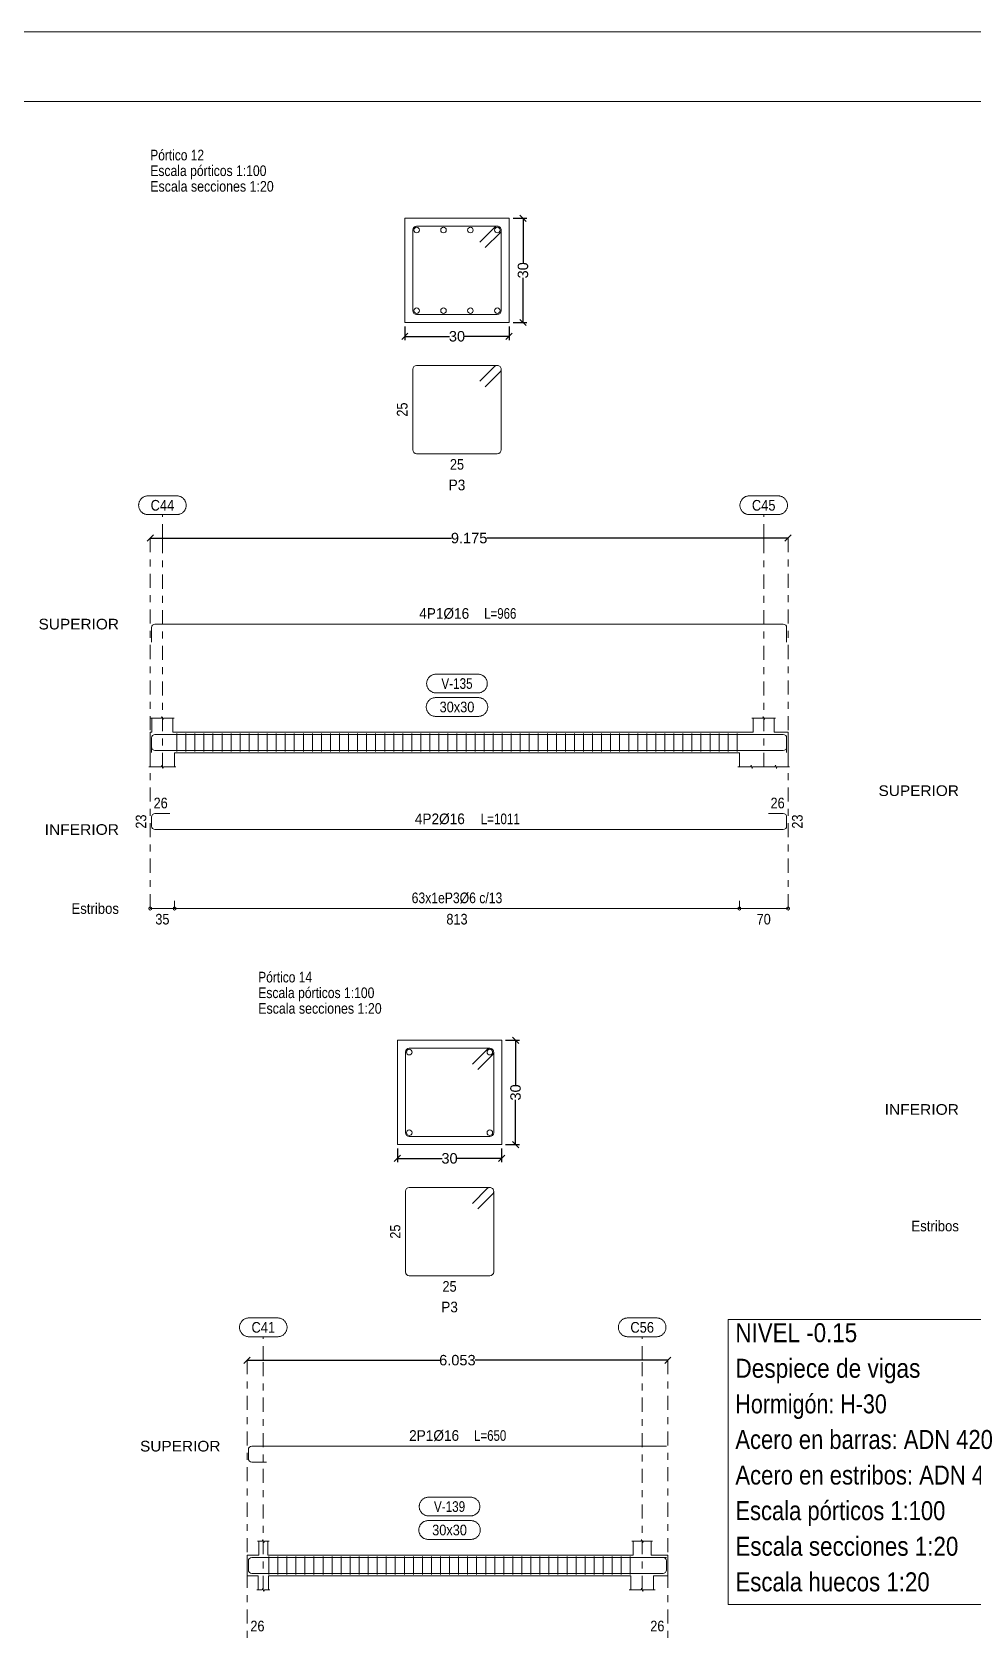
# Model space of a CAD drawing. Header units: millimetres. Extents: x 2 to 158, y -69 to 77.
# Drawn here: x 18.09 to 31.62, y -0.62 to 22.39 of the extents above; entities that cross this region are included whole.
import ezdxf
from ezdxf.enums import TextEntityAlignment as Align

# ---------------------------------------------------------------- set-up
doc = ezdxf.new("R2010")
doc.units = ezdxf.units.MM
doc.linetypes.add('CYPE_RAYAPUNTO', pattern=[0.4125, 0.2025, -0.105, 0, -0.105])
for name, color, linetype, lineweight in [('ALZ_ARM_LONG_ARM_TEXTOS', 3, 'Continuous', 9), ('ALZ_ARM_LONG_TXT_LONG', 3, 'Continuous', 9), ('ALZ_ARM_TRANS_TXT_EST', 3, 'Continuous', 9), ('ALZ_CONT_NUDOS', 122, 'Continuous', 9), ('ALZ_CONT_VIG_HORMIGON', 2, 'Continuous', 9), ('ALZ_COT_COT_ANCLAJES', 3, 'Continuous', 0), ('ALZ_COT_COT_EST', 3, 'Continuous', 0), ('ALZ_COT_COT_LIN_APOYOS', 2, 'CYPE_RAYAPUNTO', 0), ('ALZ_COT_LONGITUD_PROYECTADA', 122, 'Continuous', 0), ('ALZ_COT_TEXTOS_ESTRIBOS', 122, 'Continuous', 0), ('ALZ_REF_COT_LIN_AUX_COTA', 2, 'CYPE_RAYAPUNTO', 9), ('ALZ_REF_POSICIONES_ARMADURAS', 3, 'Continuous', 9), ('ALZ_REF_REF_ESCALA', 3, 'Continuous', 9), ('ALZ_REF_REF_NOMBRE', 3, 'Continuous', 9), ('ALZ_REF_REF_REFERENCIA', 3, 'Continuous', 9), ('ALZ_REF_REFERENCIA_PORTICO', 3, 'Continuous', 9), ('ALZ_REF_TEXTO_REF_NOMBRE', 3, 'Continuous', 9), ('ALZ_REF_TEXTO_REF_REFERENCIA', 3, 'Continuous', 9), ('ARM_LONGITUDINAL_Ø16', 212, 'Continuous', 9), ('ARM_TRANSVERSAL_Ø6', 151, 'Continuous', 9), ('RECUAD_LIMITES', 2, 'Continuous', 0), ('RECUAD_MARCO', 1, 'Continuous', 20), ('SEC_CONT_VIG_HORMIGON_SECCION', 2, 'Continuous', 9), ('SEC_COTAS_SEC_DIM_VIGA', 122, 'Continuous', 0), ('SEC_COTAS_TEXTOS_DESPIECE_ESTRIBADO', 122, 'Continuous', 0), ('SEC_REF_TXT_POSICIONES_ARM_ESTRIBOS', 1, 'Continuous', 9), ('TAB_COM_LINEAS', 1, 'Continuous', 9), ('TAB_COM_TEXTOS', 1, 'Continuous', 9)]:
    doc.layers.add(name, color=color, linetype=linetype, lineweight=lineweight)
doc.styles.add('CYPETXT_0.225_romans', font='arial.ttf', dxfattribs={"height": 0.15})
doc.styles.add('CYPETXT_romans', font='arial.ttf', dxfattribs={"height": 0.2})
doc.dimstyles.new('cype_oblique', dxfattribs={"dimtxt": 0.18, "dimasz": 0.18, "dimexe": 0.05625, "dimexo": 0.05625, "dimgap": 0, "dimtad": 0, "dimdec": 4, "dimzin": 0, "dimdsep": 46, "dimtxsty": 'CYPETXT_0.225_romans', "dimblk": 'OBLIQUE', "dimtsz": 0.045, "dimcen": 0.09, "dimadec": 0, "dimazin": 0, "dimtfac": 1, "dimtdec": 4, "dimtofl": 0, "dimtmove": 2, "dimatfit": 3, "dimfxl": 1, "dimtolj": 1, "dimtzin": 0, "dimarcsym": 0})

# ---------------------------------------------------------------- blocks, each defined once
blk = doc.blocks.new('*D370')
at = {"layer": 'Defpoints', "color": 0, "transparency": 16777216}
for p in [(23.451, 18.205), (24.951, 18.205), (24.951, 18.005)]:
    blk.add_point(p, dxfattribs=at)
at = {"layer": 'SEC_COTAS_SEC_DIM_VIGA', "color": 0, "lineweight": -2, "transparency": 16777216}
for p, q in [((23.406, 17.96), (23.496, 18.05)), ((23.451, 18.148), (23.451, 17.949)), ((23.451, 18.005), (24.094, 18.005)), ((24.951, 18.005), (24.308, 18.005)), ((24.906, 17.96), (24.996, 18.05)), ((24.951, 18.148), (24.951, 17.949))]:
    blk.add_line(p, q, dxfattribs=at)
at = {"layer": 'SEC_COTAS_SEC_DIM_VIGA', "color": 0, "transparency": 16777216, "insert": (24.201, 18.005), "char_height": 0.15, "attachment_point": 5, "style": 'CYPETXT_0.225_romans'}
blk.add_mtext('\\A1;30', dxfattribs=at)
blk = doc.blocks.new('_OBLIQUE')
at = {"color": 0, "linetype": 'ByBlock', "lineweight": -2}
blk.add_line((-0.5, -0.5), (0.5, 0.5), dxfattribs=at)
blk = doc.blocks.new('*D371')
at = {"layer": 'Defpoints', "color": 0, "transparency": 16777216}
for p in [(24.951, 19.705), (25.151, 19.705), (24.951, 18.205)]:
    blk.add_point(p, dxfattribs=at)
at = {"layer": 'SEC_COTAS_SEC_DIM_VIGA', "color": 0, "lineweight": -2, "transparency": 16777216}
for p, q in [((25.008, 19.705), (25.207, 19.705)), ((25.196, 19.66), (25.106, 19.75)), ((25.151, 19.705), (25.151, 19.062)), ((25.151, 18.205), (25.151, 18.848)), ((25.008, 18.205), (25.207, 18.205)), ((25.196, 18.16), (25.106, 18.25))]:
    blk.add_line(p, q, dxfattribs=at)
at = {"layer": 'SEC_COTAS_SEC_DIM_VIGA', "color": 0, "transparency": 16777216, "insert": (25.151, 18.955), "char_height": 0.15, "attachment_point": 5, "rotation": 90, "style": 'CYPETXT_0.225_romans'}
blk.add_mtext('\\A1;30', dxfattribs=at)
blk = doc.blocks.new('*D372')
at = {"layer": 'ALZ_COT_LONGITUD_PROYECTADA', "color": 0, "lineweight": -2, "transparency": 16777216}
for p, q in [((19.744, 15.057), (19.834, 15.147)), ((19.789, 15.102), (24.123, 15.102)), ((28.964, 15.102), (24.63, 15.102)), ((28.919, 15.057), (29.009, 15.147))]:
    blk.add_line(p, q, dxfattribs=at)
at = {"layer": 'Defpoints', "color": 0, "transparency": 16777216}
for p in [(19.789, 15.102), (19.789, 15.102), (28.964, 15.102)]:
    blk.add_point(p, dxfattribs=at)
at = {"layer": 'ALZ_COT_LONGITUD_PROYECTADA', "color": 0, "transparency": 16777216, "insert": (24.376, 15.102), "char_height": 0.15, "attachment_point": 5, "style": 'CYPETXT_0.225_romans'}
blk.add_mtext('\\A1;9.175', dxfattribs=at)
blk = doc.blocks.new('*D161')
at = {"layer": 'Defpoints', "color": 0, "transparency": 16777216}
for p in [(23.344, 6.375), (24.844, 6.375), (24.844, 6.176)]:
    blk.add_point(p, dxfattribs=at)
at = {"layer": 'SEC_COTAS_SEC_DIM_VIGA', "color": 0, "lineweight": -2, "transparency": 16777216}
for p, q in [((23.299, 6.131), (23.389, 6.221)), ((23.344, 6.319), (23.344, 6.12)), ((24.799, 6.131), (24.889, 6.221)), ((24.844, 6.319), (24.844, 6.12)), ((23.344, 6.176), (23.987, 6.176)), ((24.844, 6.176), (24.201, 6.176))]:
    blk.add_line(p, q, dxfattribs=at)
at = {"layer": 'SEC_COTAS_SEC_DIM_VIGA', "color": 0, "transparency": 16777216, "insert": (24.094, 6.176), "char_height": 0.15, "attachment_point": 5, "style": 'CYPETXT_0.225_romans'}
blk.add_mtext('\\A1;30', dxfattribs=at)
blk = doc.blocks.new('*D162')
at = {"layer": 'Defpoints', "color": 0, "transparency": 16777216}
for p in [(24.844, 7.875), (25.044, 7.875), (24.844, 6.375)]:
    blk.add_point(p, dxfattribs=at)
at = {"layer": 'SEC_COTAS_SEC_DIM_VIGA', "color": 0, "lineweight": -2, "transparency": 16777216}
for p, q in [((24.901, 7.875), (25.1, 7.875)), ((25.089, 7.83), (24.999, 7.92)), ((25.044, 7.875), (25.044, 7.233)), ((25.044, 6.375), (25.044, 7.018)), ((24.901, 6.375), (25.1, 6.375)), ((25.089, 6.33), (24.999, 6.42))]:
    blk.add_line(p, q, dxfattribs=at)
at = {"layer": 'SEC_COTAS_SEC_DIM_VIGA', "color": 0, "transparency": 16777216, "insert": (25.044, 7.125), "char_height": 0.15, "attachment_point": 5, "rotation": 90, "style": 'CYPETXT_0.225_romans'}
blk.add_mtext('\\A1;30', dxfattribs=at)
blk = doc.blocks.new('*D163')
at = {"layer": 'ALZ_COT_LONGITUD_PROYECTADA', "color": 0, "lineweight": -2, "transparency": 16777216}
for p, q in [((21.136, 3.227), (21.226, 3.317)), ((21.181, 3.272), (23.954, 3.272)), ((27.234, 3.272), (24.461, 3.272)), ((27.189, 3.227), (27.279, 3.317))]:
    blk.add_line(p, q, dxfattribs=at)
at = {"layer": 'Defpoints', "color": 0, "transparency": 16777216}
for p in [(21.181, 3.272), (21.181, 3.272), (27.234, 3.272)]:
    blk.add_point(p, dxfattribs=at)
at = {"layer": 'ALZ_COT_LONGITUD_PROYECTADA', "color": 0, "transparency": 16777216, "insert": (24.207, 3.272), "char_height": 0.15, "attachment_point": 5, "style": 'CYPETXT_0.225_romans'}
blk.add_mtext('\\A1;6.053', dxfattribs=at)

msp = doc.modelspace()

# ---------------------------------------------------------------- linework, layer by layer
at = {"layer": 'ALZ_CONT_NUDOS'}
for p, q in [((19.81377, 12.31174), (19.81377, 12.51174)), ((20.11377, 12.31174), (20.11377, 12.51174)), ((28.46377, 12.31174), (28.46377, 12.51174)), ((28.76377, 12.31174), (28.76377, 12.51174)), ((19.78877, 12.31174), (19.81377, 12.31174)), ((20.13877, 12.31174), (20.11377, 12.31174)), ((28.26377, 12.31174), (28.46377, 12.31174)), ((28.96377, 12.31174), (28.76377, 12.31174)), ((19.78877, 12.01174), (19.78877, 11.81174)), ((20.13877, 12.01174), (20.13877, 11.81174)), ((28.26377, 12.01174), (28.26377, 11.81174)), ((28.96377, 12.01174), (28.96377, 11.81174)), ((21.34183, 0.46844), (21.35229, 0.46844)), ((21.35229, 0.46844), (21.35229, 0.66844)), ((21.47785, 0.46844), (21.47785, 0.66844)), ((21.48831, 0.46844), (21.47785, 0.46844)), ((26.70037, 0.46844), (26.7361, 0.46844)), ((26.7361, 0.46844), (26.7361, 0.66844)), ((26.9946, 0.46844), (26.9946, 0.66844)), ((27.03032, 0.46844), (26.9946, 0.46844)), ((21.34183, 0.16844), (21.34183, -0.03156)), ((21.48831, 0.16844), (21.48831, -0.03156)), ((26.70037, 0.16844), (26.70037, -0.03156)), ((27.03032, 0.16844), (27.03032, -0.03156))]:
    msp.add_line(p, q, dxfattribs=at)
for points in [[(19.79377, 12.51174), (19.94877, 12.51174), (19.95627, 12.53674), (19.97127, 12.48674), (19.97877, 12.51174), (20.13377, 12.51174)], [(28.44377, 12.51174), (28.59877, 12.51174), (28.60627, 12.53674), (28.62127, 12.48674), (28.62877, 12.51174), (28.78377, 12.51174)], [(19.78877, 12.31174), (19.78877, 12.01174)], [(28.96377, 12.31174), (28.96377, 12.01174)], [(19.76877, 11.81174), (19.94877, 11.81174), (19.95627, 11.83674), (19.97127, 11.78674), (19.97877, 11.81174), (20.15877, 11.81174)], [(28.24377, 11.81174), (28.42377, 11.81174), (28.43127, 11.83674), (28.44627, 11.78674), (28.45377, 11.81174), (28.63377, 11.81174)], [(28.59377, 11.81174), (28.77377, 11.81174), (28.78127, 11.83674), (28.79627, 11.78674), (28.80377, 11.81174), (28.98377, 11.81174)], [(21.33229, 0.66844), (21.40007, 0.66844), (21.40757, 0.69344), (21.42257, 0.64344), (21.43007, 0.66844), (21.49785, 0.66844)], [(26.7161, 0.66844), (26.85035, 0.66844), (26.85785, 0.69344), (26.87285, 0.64344), (26.88035, 0.66844), (27.0146, 0.66844)], [(21.34183, 0.46844), (21.18072, 0.46844), (21.18072, 0.16844), (21.34183, 0.16844)], [(27.03032, 0.46844), (27.23361, 0.46844), (27.23361, 0.16844), (27.03032, 0.16844)], [(21.32183, -0.03156), (21.40007, -0.03156), (21.40757, -0.00656), (21.42257, -0.05656), (21.43007, -0.03156), (21.50831, -0.03156)], [(26.68037, -0.03156), (26.85035, -0.03156), (26.85785, -0.00656), (26.87285, -0.05656), (26.88035, -0.03156), (27.05032, -0.03156)]]:
    msp.add_lwpolyline(points, dxfattribs=at)
at = {"layer": 'ALZ_CONT_VIG_HORMIGON'}
for p, q in [((20.13877, 12.31174), (28.26377, 12.31174)), ((20.13877, 12.01174), (28.26377, 12.01174)), ((21.48831, 0.46844), (26.70037, 0.46844)), ((21.48831, 0.16844), (26.70037, 0.16844))]:
    msp.add_line(p, q, dxfattribs=at)
at = {"layer": 'ALZ_COT_COT_EST'}
for p, q in [((19.78877, 9.77174), (19.78877, 9.88424)), ((20.13877, 9.77174), (20.13877, 9.88424)), ((28.26377, 9.77174), (28.26377, 9.88424))]:
    msp.add_line(p, q, dxfattribs=at)
for points in [[(19.78877, 9.77174), (20.13877, 9.77174), (20.13877, 9.88424)], [(20.13877, 9.77174), (28.26377, 9.77174), (28.26377, 9.88424)], [(28.26377, 9.77174), (28.96377, 9.77174), (28.96377, 9.88424)]]:
    msp.add_lwpolyline(points, dxfattribs=at)
for centre in [(19.78877, 9.77174), (20.13877, 9.77174), (20.13877, 9.77174), (28.26377, 9.77174), (28.26377, 9.77174), (28.96377, 9.77174)]:
    msp.add_circle(centre, 0.0225, dxfattribs=at)
at = {"layer": 'ALZ_COT_COT_LIN_APOYOS'}
for p, q in [((19.78877, 15.10174), (19.78877, 9.77174)), ((28.96377, 15.10174), (28.96377, 9.77174)), ((21.18072, 3.27249), (21.18072, -2.07156)), ((27.23361, 3.27249), (27.23361, -2.07156))]:
    msp.add_line(p, q, dxfattribs=at)
at = {"layer": 'ALZ_REF_COT_LIN_AUX_COTA'}
for p, q in [((19.96377, 15.10174), (19.96377, 15.43924)), ((28.61377, 15.10174), (28.61377, 15.43924)), ((19.96377, 11.81174), (19.96377, 15.10174)), ((28.61377, 11.81174), (28.61377, 15.10174)), ((21.41507, 3.27249), (21.41507, 3.60999)), ((26.86535, 3.27249), (26.86535, 3.60999)), ((21.41507, -0.03156), (21.41507, 3.27249)), ((26.86535, -0.03156), (26.86535, 3.27249))]:
    msp.add_line(p, q, dxfattribs=at)
at = {"layer": 'ALZ_REF_REF_NOMBRE'}
for points in [[(24.50277, 13.14424), (24.51179, 13.14394), (24.52076, 13.14304), (24.52966, 13.14154), (24.53843, 13.13944), (24.54705, 13.13677), (24.55547, 13.13353), (24.56365, 13.12973), (24.57157, 13.12539), (24.57917, 13.12054), (24.58643, 13.11519), (24.59332, 13.10936), (24.59981, 13.10309), (24.60586, 13.0964), (24.61145, 13.08932), (24.61656, 13.08188), (24.62116, 13.07412), (24.62523, 13.06607), (24.62875, 13.05776), (24.63171, 13.04924), (24.63409, 13.04054), (24.63589, 13.03169), (24.63709, 13.02275), (24.63769, 13.01375), (24.63769, 13.00473), (24.63709, 12.99573), (24.63589, 12.98679), (24.63409, 12.97794), (24.63171, 12.96924), (24.62875, 12.96072), (24.62523, 12.95241), (24.62116, 12.94436), (24.61656, 12.9366), (24.61145, 12.92916), (24.60586, 12.92208), (24.59981, 12.91539), (24.59332, 12.90912), (24.58643, 12.90329), (24.57917, 12.89794), (24.57157, 12.89309), (24.56365, 12.88875), (24.55547, 12.88495), (24.54705, 12.88171), (24.53843, 12.87904), (24.52966, 12.87695), (24.52076, 12.87544), (24.51179, 12.87454), (24.50277, 12.87424), (23.89977, 12.87424), (23.89075, 12.87454), (23.88177, 12.87544), (23.87288, 12.87695), (23.8641, 12.87904), (23.85549, 12.88171), (23.84707, 12.88495), (23.83888, 12.88875), (23.83097, 12.89309), (23.82337, 12.89794), (23.8161, 12.90329), (23.80921, 12.90912), (23.80273, 12.91539), (23.79668, 12.92208), (23.79108, 12.92916), (23.78598, 12.9366), (23.78138, 12.94436), (23.77731, 12.95241), (23.77379, 12.96072), (23.77083, 12.96924), (23.76845, 12.97794), (23.76665, 12.98679), (23.76545, 12.99573), (23.76484, 13.00473), (23.76484, 13.01375), (23.76545, 13.02275), (23.76665, 13.03169), (23.76845, 13.04054), (23.77083, 13.04924), (23.77379, 13.05776), (23.77731, 13.06607), (23.78138, 13.07412), (23.78598, 13.08188), (23.79108, 13.08932), (23.79668, 13.0964), (23.80273, 13.10309), (23.80921, 13.10936), (23.8161, 13.11519), (23.82337, 13.12054), (23.83097, 13.12539), (23.83888, 13.12973), (23.84707, 13.13353), (23.85549, 13.13677), (23.8641, 13.13944), (23.87288, 13.14154), (23.88177, 13.14304), (23.89075, 13.14394), (23.89977, 13.14424), (24.50277, 13.14424)], [(24.50839, 12.80674), (24.51741, 12.80644), (24.52639, 12.80554), (24.53528, 12.80404), (24.54406, 12.80194), (24.55268, 12.79927), (24.5611, 12.79603), (24.56928, 12.79223), (24.57719, 12.78789), (24.5848, 12.78304), (24.59206, 12.77769), (24.59895, 12.77186), (24.60543, 12.76559), (24.61149, 12.7589), (24.61708, 12.75182), (24.62218, 12.74438), (24.62678, 12.73662), (24.63085, 12.72857), (24.63437, 12.72026), (24.63733, 12.71174), (24.63972, 12.70304), (24.64151, 12.69419), (24.64272, 12.68525), (24.64332, 12.67625), (24.64332, 12.66723), (24.64272, 12.65823), (24.64151, 12.64929), (24.63972, 12.64044), (24.63733, 12.63174), (24.63437, 12.62322), (24.63085, 12.61491), (24.62678, 12.60686), (24.62218, 12.5991), (24.61708, 12.59166), (24.61149, 12.58458), (24.60543, 12.57789), (24.59895, 12.57162), (24.59206, 12.56579), (24.5848, 12.56044), (24.57719, 12.55559), (24.56928, 12.55125), (24.5611, 12.54745), (24.55268, 12.54421), (24.54406, 12.54154), (24.53528, 12.53945), (24.52639, 12.53794), (24.51741, 12.53704), (24.50839, 12.53674), (23.89414, 12.53674), (23.88513, 12.53704), (23.87615, 12.53794), (23.86725, 12.53945), (23.85848, 12.54154), (23.84986, 12.54421), (23.84144, 12.54745), (23.83326, 12.55125), (23.82535, 12.55559), (23.81774, 12.56044), (23.81048, 12.56579), (23.80359, 12.57162), (23.7971, 12.57789), (23.79105, 12.58458), (23.78546, 12.59166), (23.78035, 12.5991), (23.77576, 12.60686), (23.77169, 12.61491), (23.76816, 12.62322), (23.7652, 12.63174), (23.76282, 12.64044), (23.76102, 12.64929), (23.75982, 12.65823), (23.75922, 12.66723), (23.75922, 12.67625), (23.75982, 12.68525), (23.76102, 12.69419), (23.76282, 12.70304), (23.7652, 12.71174), (23.76816, 12.72026), (23.77169, 12.72857), (23.77576, 12.73662), (23.78035, 12.74438), (23.78546, 12.75182), (23.79105, 12.7589), (23.7971, 12.76559), (23.80359, 12.77186), (23.81048, 12.77769), (23.81774, 12.78304), (23.82535, 12.78789), (23.83326, 12.79223), (23.84144, 12.79603), (23.84986, 12.79927), (23.85848, 12.80194), (23.86725, 12.80404), (23.87615, 12.80554), (23.88513, 12.80644), (23.89414, 12.80674), (24.50839, 12.80674)], [(24.39584, 1.30094), (24.40486, 1.30064), (24.41384, 1.29974), (24.42273, 1.29824), (24.43151, 1.29614), (24.44013, 1.29347), (24.44854, 1.29023), (24.45673, 1.28643), (24.46464, 1.28209), (24.47224, 1.27724), (24.47951, 1.27189), (24.4864, 1.26606), (24.49288, 1.25979), (24.49893, 1.2531), (24.50453, 1.24602), (24.50963, 1.23858), (24.51423, 1.23082), (24.5183, 1.22277), (24.52182, 1.21446), (24.52478, 1.20594), (24.52716, 1.19724), (24.52896, 1.18839), (24.53016, 1.17945), (24.53077, 1.17045), (24.53077, 1.16143), (24.53016, 1.15243), (24.52896, 1.14349), (24.52716, 1.13464), (24.52478, 1.12594), (24.52182, 1.11742), (24.5183, 1.10911), (24.51423, 1.10106), (24.50963, 1.0933), (24.50453, 1.08586), (24.49893, 1.07878), (24.49288, 1.07209), (24.4864, 1.06582), (24.47951, 1.05999), (24.47224, 1.05464), (24.46464, 1.04979), (24.45673, 1.04545), (24.44854, 1.04165), (24.44013, 1.03841), (24.43151, 1.03574), (24.42273, 1.03365), (24.41384, 1.03214), (24.40486, 1.03124), (24.39584, 1.03094), (23.79284, 1.03094), (23.78382, 1.03124), (23.77485, 1.03214), (23.76595, 1.03365), (23.75718, 1.03574), (23.74856, 1.03841), (23.74014, 1.04165), (23.73196, 1.04545), (23.72404, 1.04979), (23.71644, 1.05464), (23.70918, 1.05999), (23.70229, 1.06582), (23.6958, 1.07209), (23.68975, 1.07878), (23.68416, 1.08586), (23.67905, 1.0933), (23.67445, 1.10106), (23.67038, 1.10911), (23.66686, 1.11742), (23.6639, 1.12594), (23.66152, 1.13464), (23.65972, 1.14349), (23.65852, 1.15243), (23.65792, 1.16143), (23.65792, 1.17045), (23.65852, 1.17945), (23.65972, 1.18839), (23.66152, 1.19724), (23.6639, 1.20594), (23.66686, 1.21446), (23.67038, 1.22277), (23.67445, 1.23082), (23.67905, 1.23858), (23.68416, 1.24602), (23.68975, 1.2531), (23.6958, 1.25979), (23.70229, 1.26606), (23.70918, 1.27189), (23.71644, 1.27724), (23.72404, 1.28209), (23.73196, 1.28643), (23.74014, 1.29023), (23.74856, 1.29347), (23.75718, 1.29614), (23.76595, 1.29824), (23.77485, 1.29974), (23.78382, 1.30064), (23.79284, 1.30094), (24.39584, 1.30094)], [(24.40147, 0.96344), (24.41048, 0.96314), (24.41946, 0.96224), (24.42836, 0.96074), (24.43713, 0.95864), (24.44575, 0.95597), (24.45417, 0.95273), (24.46235, 0.94893), (24.47027, 0.94459), (24.47787, 0.93974), (24.48513, 0.93439), (24.49202, 0.92856), (24.49851, 0.92229), (24.50456, 0.9156), (24.51015, 0.90852), (24.51526, 0.90108), (24.51986, 0.89332), (24.52392, 0.88527), (24.52745, 0.87696), (24.53041, 0.86844), (24.53279, 0.85974), (24.53459, 0.85089), (24.53579, 0.84195), (24.53639, 0.83295), (24.53639, 0.82393), (24.53579, 0.81493), (24.53459, 0.80599), (24.53279, 0.79714), (24.53041, 0.78844), (24.52745, 0.77992), (24.52392, 0.77161), (24.51986, 0.76356), (24.51526, 0.7558), (24.51015, 0.74836), (24.50456, 0.74128), (24.49851, 0.73459), (24.49202, 0.72832), (24.48513, 0.72249), (24.47787, 0.71714), (24.47027, 0.71229), (24.46235, 0.70795), (24.45417, 0.70415), (24.44575, 0.70091), (24.43713, 0.69824), (24.42836, 0.69615), (24.41946, 0.69464), (24.41048, 0.69374), (24.40147, 0.69344), (23.78722, 0.69344), (23.7782, 0.69374), (23.76922, 0.69464), (23.76033, 0.69615), (23.75155, 0.69824), (23.74293, 0.70091), (23.73451, 0.70415), (23.72633, 0.70795), (23.71842, 0.71229), (23.71081, 0.71714), (23.70355, 0.72249), (23.69666, 0.72832), (23.69018, 0.73459), (23.68412, 0.74128), (23.67853, 0.74836), (23.67343, 0.7558), (23.66883, 0.76356), (23.66476, 0.77161), (23.66124, 0.77992), (23.65828, 0.78844), (23.65589, 0.79714), (23.6541, 0.80599), (23.65289, 0.81493), (23.65229, 0.82393), (23.65229, 0.83295), (23.65289, 0.84195), (23.6541, 0.85089), (23.65589, 0.85974), (23.65828, 0.86844), (23.66124, 0.87696), (23.66476, 0.88527), (23.66883, 0.89332), (23.67343, 0.90108), (23.67853, 0.90852), (23.68412, 0.9156), (23.69018, 0.92229), (23.69666, 0.92856), (23.70355, 0.93439), (23.71081, 0.93974), (23.71842, 0.94459), (23.72633, 0.94893), (23.73451, 0.95273), (23.74293, 0.95597), (23.75155, 0.95864), (23.76033, 0.96074), (23.76922, 0.96224), (23.7782, 0.96314), (23.78722, 0.96344), (24.40147, 0.96344)]]:
    msp.add_lwpolyline(points, close=True, dxfattribs=at)
at = {"layer": 'ALZ_REF_REF_REFERENCIA'}
for points in [[(20.17077, 15.70924), (20.17979, 15.70894), (20.18876, 15.70804), (20.19766, 15.70654), (20.20643, 15.70444), (20.21505, 15.70177), (20.22347, 15.69853), (20.23165, 15.69473), (20.23957, 15.69039), (20.24717, 15.68554), (20.25443, 15.68019), (20.26132, 15.67436), (20.26781, 15.66809), (20.27386, 15.6614), (20.27945, 15.65432), (20.28456, 15.64688), (20.28916, 15.63912), (20.29323, 15.63107), (20.29675, 15.62276), (20.29971, 15.61424), (20.30209, 15.60554), (20.30389, 15.59669), (20.30509, 15.58775), (20.30569, 15.57875), (20.30569, 15.56973), (20.30509, 15.56073), (20.30389, 15.55179), (20.30209, 15.54294), (20.29971, 15.53424), (20.29675, 15.52572), (20.29323, 15.51741), (20.28916, 15.50936), (20.28456, 15.5016), (20.27945, 15.49416), (20.27386, 15.48708), (20.26781, 15.48039), (20.26132, 15.47412), (20.25443, 15.46829), (20.24717, 15.46294), (20.23957, 15.45809), (20.23165, 15.45375), (20.22347, 15.44995), (20.21505, 15.44671), (20.20643, 15.44404), (20.19766, 15.44195), (20.18876, 15.44044), (20.17979, 15.43954), (20.17077, 15.43924), (19.75677, 15.43924), (19.74775, 15.43954), (19.73877, 15.44044), (19.72988, 15.44195), (19.7211, 15.44404), (19.71249, 15.44671), (19.70407, 15.44995), (19.69588, 15.45375), (19.68797, 15.45809), (19.68037, 15.46294), (19.6731, 15.46829), (19.66621, 15.47412), (19.65973, 15.48039), (19.65368, 15.48708), (19.64808, 15.49416), (19.64298, 15.5016), (19.63838, 15.50936), (19.63431, 15.51741), (19.63079, 15.52572), (19.62783, 15.53424), (19.62545, 15.54294), (19.62365, 15.55179), (19.62245, 15.56073), (19.62184, 15.56973), (19.62184, 15.57875), (19.62245, 15.58775), (19.62365, 15.59669), (19.62545, 15.60554), (19.62783, 15.61424), (19.63079, 15.62276), (19.63431, 15.63107), (19.63838, 15.63912), (19.64298, 15.64688), (19.64808, 15.65432), (19.65368, 15.6614), (19.65973, 15.66809), (19.66621, 15.67436), (19.6731, 15.68019), (19.68037, 15.68554), (19.68797, 15.69039), (19.69588, 15.69473), (19.70407, 15.69853), (19.71249, 15.70177), (19.7211, 15.70444), (19.72988, 15.70654), (19.73877, 15.70804), (19.74775, 15.70894), (19.75677, 15.70924), (20.17077, 15.70924)], [(28.82077, 15.70924), (28.82979, 15.70894), (28.83876, 15.70804), (28.84766, 15.70654), (28.85643, 15.70444), (28.86505, 15.70177), (28.87347, 15.69853), (28.88165, 15.69473), (28.88957, 15.69039), (28.89717, 15.68554), (28.90443, 15.68019), (28.91132, 15.67436), (28.91781, 15.66809), (28.92386, 15.6614), (28.92945, 15.65432), (28.93456, 15.64688), (28.93916, 15.63912), (28.94323, 15.63107), (28.94675, 15.62276), (28.94971, 15.61424), (28.95209, 15.60554), (28.95389, 15.59669), (28.95509, 15.58775), (28.95569, 15.57875), (28.95569, 15.56973), (28.95509, 15.56073), (28.95389, 15.55179), (28.95209, 15.54294), (28.94971, 15.53424), (28.94675, 15.52572), (28.94323, 15.51741), (28.93916, 15.50936), (28.93456, 15.5016), (28.92945, 15.49416), (28.92386, 15.48708), (28.91781, 15.48039), (28.91132, 15.47412), (28.90443, 15.46829), (28.89717, 15.46294), (28.88957, 15.45809), (28.88165, 15.45375), (28.87347, 15.44995), (28.86505, 15.44671), (28.85643, 15.44404), (28.84766, 15.44195), (28.83876, 15.44044), (28.82979, 15.43954), (28.82077, 15.43924), (28.40677, 15.43924), (28.39775, 15.43954), (28.38877, 15.44044), (28.37988, 15.44195), (28.3711, 15.44404), (28.36249, 15.44671), (28.35407, 15.44995), (28.34588, 15.45375), (28.33797, 15.45809), (28.33037, 15.46294), (28.3231, 15.46829), (28.31621, 15.47412), (28.30973, 15.48039), (28.30368, 15.48708), (28.29808, 15.49416), (28.29298, 15.5016), (28.28838, 15.50936), (28.28431, 15.51741), (28.28079, 15.52572), (28.27783, 15.53424), (28.27545, 15.54294), (28.27365, 15.55179), (28.27245, 15.56073), (28.27184, 15.56973), (28.27184, 15.57875), (28.27245, 15.58775), (28.27365, 15.59669), (28.27545, 15.60554), (28.27783, 15.61424), (28.28079, 15.62276), (28.28431, 15.63107), (28.28838, 15.63912), (28.29298, 15.64688), (28.29808, 15.65432), (28.30368, 15.6614), (28.30973, 15.66809), (28.31621, 15.67436), (28.3231, 15.68019), (28.33037, 15.68554), (28.33797, 15.69039), (28.34588, 15.69473), (28.35407, 15.69853), (28.36249, 15.70177), (28.3711, 15.70444), (28.37988, 15.70654), (28.38877, 15.70804), (28.39775, 15.70894), (28.40677, 15.70924), (28.82077, 15.70924)], [(21.62207, 3.87999), (21.63109, 3.87969), (21.64006, 3.87879), (21.64896, 3.87729), (21.65774, 3.8752), (21.66635, 3.87252), (21.67477, 3.86928), (21.68296, 3.86548), (21.69087, 3.86115), (21.69847, 3.85629), (21.70574, 3.85094), (21.71263, 3.84512), (21.71911, 3.83885), (21.72516, 3.83215), (21.73076, 3.82507), (21.73586, 3.81764), (21.74046, 3.80987), (21.74453, 3.80182), (21.74805, 3.79351), (21.75101, 3.78499), (21.75339, 3.77629), (21.75519, 3.76745), (21.75639, 3.75851), (21.757, 3.74951), (21.757, 3.74048), (21.75639, 3.73148), (21.75519, 3.72254), (21.75339, 3.7137), (21.75101, 3.705), (21.74805, 3.69647), (21.74453, 3.68817), (21.74046, 3.68012), (21.73586, 3.67235), (21.73076, 3.66491), (21.72516, 3.65783), (21.71911, 3.65114), (21.71263, 3.64487), (21.70574, 3.63905), (21.69847, 3.63369), (21.69087, 3.62884), (21.68296, 3.6245), (21.67477, 3.62071), (21.66635, 3.61746), (21.65774, 3.61479), (21.64896, 3.6127), (21.64006, 3.6112), (21.63109, 3.6103), (21.62207, 3.60999), (21.20807, 3.60999), (21.19905, 3.6103), (21.19008, 3.6112), (21.18118, 3.6127), (21.1724, 3.61479), (21.16379, 3.61746), (21.15537, 3.62071), (21.14718, 3.6245), (21.13927, 3.62884), (21.13167, 3.63369), (21.1244, 3.63905), (21.11751, 3.64487), (21.11103, 3.65114), (21.10498, 3.65783), (21.09939, 3.66491), (21.09428, 3.67235), (21.08968, 3.68012), (21.08561, 3.68817), (21.08209, 3.69647), (21.07913, 3.705), (21.07675, 3.7137), (21.07495, 3.72254), (21.07375, 3.73148), (21.07315, 3.74048), (21.07315, 3.74951), (21.07375, 3.75851), (21.07495, 3.76745), (21.07675, 3.77629), (21.07913, 3.78499), (21.08209, 3.79351), (21.08561, 3.80182), (21.08968, 3.80987), (21.09428, 3.81764), (21.09939, 3.82507), (21.10498, 3.83215), (21.11103, 3.83885), (21.11751, 3.84512), (21.1244, 3.85094), (21.13167, 3.85629), (21.13927, 3.86115), (21.14718, 3.86548), (21.15537, 3.86928), (21.16379, 3.87252), (21.1724, 3.8752), (21.18118, 3.87729), (21.19008, 3.87879), (21.19905, 3.87969), (21.20807, 3.87999), (21.62207, 3.87999)], [(27.07235, 3.87999), (27.08137, 3.87969), (27.09034, 3.87879), (27.09924, 3.87729), (27.10801, 3.8752), (27.11663, 3.87252), (27.12505, 3.86928), (27.13323, 3.86548), (27.14115, 3.86115), (27.14875, 3.85629), (27.15601, 3.85094), (27.1629, 3.84512), (27.16939, 3.83885), (27.17544, 3.83215), (27.18103, 3.82507), (27.18614, 3.81764), (27.19074, 3.80987), (27.19481, 3.80182), (27.19833, 3.79351), (27.20129, 3.78499), (27.20367, 3.77629), (27.20547, 3.76745), (27.20667, 3.75851), (27.20727, 3.74951), (27.20727, 3.74048), (27.20667, 3.73148), (27.20547, 3.72254), (27.20367, 3.7137), (27.20129, 3.705), (27.19833, 3.69647), (27.19481, 3.68817), (27.19074, 3.68012), (27.18614, 3.67235), (27.18103, 3.66491), (27.17544, 3.65783), (27.16939, 3.65114), (27.1629, 3.64487), (27.15601, 3.63905), (27.14875, 3.63369), (27.14115, 3.62884), (27.13323, 3.6245), (27.12505, 3.62071), (27.11663, 3.61746), (27.10801, 3.61479), (27.09924, 3.6127), (27.09034, 3.6112), (27.08137, 3.6103), (27.07235, 3.60999), (26.65835, 3.60999), (26.64933, 3.6103), (26.64035, 3.6112), (26.63146, 3.6127), (26.62268, 3.61479), (26.61406, 3.61746), (26.60565, 3.62071), (26.59746, 3.6245), (26.58955, 3.62884), (26.58195, 3.63369), (26.57468, 3.63905), (26.56779, 3.64487), (26.56131, 3.65114), (26.55526, 3.65783), (26.54966, 3.66491), (26.54456, 3.67235), (26.53996, 3.68012), (26.53589, 3.68817), (26.53237, 3.69647), (26.52941, 3.705), (26.52703, 3.7137), (26.52523, 3.72254), (26.52403, 3.73148), (26.52342, 3.74048), (26.52342, 3.74951), (26.52403, 3.75851), (26.52523, 3.76745), (26.52703, 3.77629), (26.52941, 3.78499), (26.53237, 3.79351), (26.53589, 3.80182), (26.53996, 3.80987), (26.54456, 3.81764), (26.54966, 3.82507), (26.55526, 3.83215), (26.56131, 3.83885), (26.56779, 3.84512), (26.57468, 3.85094), (26.58195, 3.85629), (26.58955, 3.86115), (26.59746, 3.86548), (26.60565, 3.86928), (26.61406, 3.87252), (26.62268, 3.8752), (26.63146, 3.87729), (26.64035, 3.87879), (26.64933, 3.87969), (26.65835, 3.87999), (27.07235, 3.87999)]]:
    msp.add_lwpolyline(points, close=True, dxfattribs=at)
at = {"layer": 'ARM_LONGITUDINAL_Ø16'}
for points in [[(28.94377, 13.60424), (28.94377, 13.81624), (28.94011, 13.83461), (28.92971, 13.85018), (28.91414, 13.86059), (28.89577, 13.86424), (19.85677, 13.86424), (19.8384, 13.86059), (19.82283, 13.85018), (19.81242, 13.83461), (19.80877, 13.81624), (19.80877, 13.60424)], [(28.94377, 12.01574), (28.94377, 12.22774), (28.94011, 12.24611), (28.92971, 12.26168), (28.91414, 12.27209), (28.89577, 12.27574), (19.85677, 12.27574), (19.8384, 12.27209), (19.82283, 12.26168), (19.81242, 12.24611), (19.80877, 12.22774), (19.80877, 12.01574)], [(28.68377, 12.27574), (28.89577, 12.27574), (28.91414, 12.27209), (28.92971, 12.26168), (28.94011, 12.24611), (28.94377, 12.22774), (28.94377, 12.09574), (28.94011, 12.07737), (28.92971, 12.0618), (28.91414, 12.05139), (28.89577, 12.04774), (19.85677, 12.04774), (19.8384, 12.05139), (19.82283, 12.0618), (19.81242, 12.07737), (19.80877, 12.09574), (19.80877, 12.22774), (19.81242, 12.24611), (19.82283, 12.26168), (19.8384, 12.27209), (19.85677, 12.27574), (20.06877, 12.27574)], [(28.68377, 11.13674), (28.89577, 11.13674), (28.91414, 11.13309), (28.92971, 11.12268), (28.94011, 11.10711), (28.94377, 11.08874), (28.94377, 10.95674), (28.94011, 10.93837), (28.92971, 10.9228), (28.91414, 10.91239), (28.89577, 10.90874), (19.85677, 10.90874), (19.8384, 10.91239), (19.82283, 10.9228), (19.81242, 10.93837), (19.80877, 10.95674), (19.80877, 11.08874), (19.81242, 11.10711), (19.82283, 11.12268), (19.8384, 11.13309), (19.85677, 11.13674), (20.06877, 11.13674)], [(27.21361, 2.03499), (21.24872, 2.03499), (21.23035, 2.03134), (21.21477, 2.02094), (21.20437, 2.00536), (21.20072, 1.98699), (21.20072, 1.85499), (21.20437, 1.83663), (21.21477, 1.82105), (21.23035, 1.81065), (21.24872, 1.80699), (21.46072, 1.80699)], [(27.21361, 0.43244), (21.24872, 0.43244), (21.23035, 0.42879), (21.21477, 0.41838), (21.20437, 0.40281), (21.20072, 0.38444), (21.20072, 0.25244), (21.20437, 0.23407), (21.21477, 0.2185), (21.23035, 0.20809), (21.24872, 0.20444), (21.46072, 0.20444)], [(26.95361, 0.43244), (27.16561, 0.43244), (27.18398, 0.42879), (27.19955, 0.41838), (27.20996, 0.40281), (27.21361, 0.38444), (27.21361, 0.25244), (27.20996, 0.23407), (27.19955, 0.2185), (27.18398, 0.20809), (27.16561, 0.20444), (21.24872, 0.20444), (21.23035, 0.20809), (21.21477, 0.2185), (21.20437, 0.23407), (21.20072, 0.25244), (21.20072, 0.38444), (21.20437, 0.40281), (21.21477, 0.41838), (21.23035, 0.42879), (21.24872, 0.43244), (21.46072, 0.43244)]]:
    msp.add_lwpolyline(points, dxfattribs=at)
for centre in [(23.62127, 19.53474), (24.00794, 19.53474), (24.3946, 19.53474), (24.78127, 19.53474), (23.62127, 18.37474), (24.00794, 18.37474), (24.3946, 18.37474), (24.78127, 18.37474), (23.51434, 7.70549), (24.67434, 7.70549), (23.51434, 6.54549), (24.67434, 6.54549)]:
    msp.add_circle(centre, 0.04, dxfattribs=at)
at = {"layer": 'ARM_TRANSVERSAL_Ø6'}
for p, q in [((20.17127, 12.29174), (20.17127, 12.03174)), ((20.30127, 12.29174), (20.30127, 12.03174)), ((20.43127, 12.29174), (20.43127, 12.03174)), ((20.56127, 12.29174), (20.56127, 12.03174)), ((20.69127, 12.29174), (20.69127, 12.03174)), ((20.82127, 12.29174), (20.82127, 12.03174)), ((20.95127, 12.29174), (20.95127, 12.03174)), ((21.08127, 12.29174), (21.08127, 12.03174)), ((21.21127, 12.29174), (21.21127, 12.03174)), ((21.34127, 12.29174), (21.34127, 12.03174)), ((21.47127, 12.29174), (21.47127, 12.03174)), ((21.60127, 12.29174), (21.60127, 12.03174)), ((21.73127, 12.29174), (21.73127, 12.03174)), ((21.86127, 12.29174), (21.86127, 12.03174)), ((21.99127, 12.29174), (21.99127, 12.03174)), ((22.12127, 12.29174), (22.12127, 12.03174)), ((22.25127, 12.29174), (22.25127, 12.03174)), ((22.38127, 12.29174), (22.38127, 12.03174)), ((22.51127, 12.29174), (22.51127, 12.03174)), ((22.64127, 12.29174), (22.64127, 12.03174)), ((22.77127, 12.29174), (22.77127, 12.03174)), ((22.90127, 12.29174), (22.90127, 12.03174)), ((23.03127, 12.29174), (23.03127, 12.03174)), ((23.16127, 12.29174), (23.16127, 12.03174)), ((23.29127, 12.29174), (23.29127, 12.03174)), ((23.42127, 12.29174), (23.42127, 12.03174)), ((23.55127, 12.29174), (23.55127, 12.03174)), ((23.68127, 12.29174), (23.68127, 12.03174)), ((23.81127, 12.29174), (23.81127, 12.03174)), ((23.94127, 12.29174), (23.94127, 12.03174)), ((24.07127, 12.29174), (24.07127, 12.03174)), ((24.20127, 12.29174), (24.20127, 12.03174)), ((24.33127, 12.29174), (24.33127, 12.03174)), ((24.46127, 12.29174), (24.46127, 12.03174)), ((24.59127, 12.29174), (24.59127, 12.03174)), ((24.72127, 12.29174), (24.72127, 12.03174)), ((24.85127, 12.29174), (24.85127, 12.03174)), ((24.98127, 12.29174), (24.98127, 12.03174)), ((25.11127, 12.29174), (25.11127, 12.03174)), ((25.24127, 12.29174), (25.24127, 12.03174)), ((25.37127, 12.29174), (25.37127, 12.03174)), ((25.50127, 12.29174), (25.50127, 12.03174)), ((25.63127, 12.29174), (25.63127, 12.03174)), ((25.76127, 12.29174), (25.76127, 12.03174)), ((25.89127, 12.29174), (25.89127, 12.03174)), ((26.02127, 12.29174), (26.02127, 12.03174)), ((26.15127, 12.29174), (26.15127, 12.03174)), ((26.28127, 12.29174), (26.28127, 12.03174)), ((26.41127, 12.29174), (26.41127, 12.03174)), ((26.54127, 12.29174), (26.54127, 12.03174)), ((26.67127, 12.29174), (26.67127, 12.03174)), ((26.80127, 12.29174), (26.80127, 12.03174)), ((26.93127, 12.29174), (26.93127, 12.03174)), ((27.06127, 12.29174), (27.06127, 12.03174)), ((27.19127, 12.29174), (27.19127, 12.03174)), ((27.32127, 12.29174), (27.32127, 12.03174)), ((27.45127, 12.29174), (27.45127, 12.03174)), ((27.58127, 12.29174), (27.58127, 12.03174)), ((27.71127, 12.29174), (27.71127, 12.03174)), ((27.84127, 12.29174), (27.84127, 12.03174)), ((27.97127, 12.29174), (27.97127, 12.03174)), ((28.10127, 12.29174), (28.10127, 12.03174)), ((28.23127, 12.29174), (28.23127, 12.03174)), ((21.49434, 0.44844), (21.49434, 0.18844)), ((21.62434, 0.44844), (21.62434, 0.18844)), ((21.75434, 0.44844), (21.75434, 0.18844)), ((21.88434, 0.44844), (21.88434, 0.18844)), ((22.01434, 0.44844), (22.01434, 0.18844)), ((22.14434, 0.44844), (22.14434, 0.18844)), ((22.27434, 0.44844), (22.27434, 0.18844)), ((22.40434, 0.44844), (22.40434, 0.18844)), ((22.53434, 0.44844), (22.53434, 0.18844)), ((22.66434, 0.44844), (22.66434, 0.18844)), ((22.79434, 0.44844), (22.79434, 0.18844)), ((22.92434, 0.44844), (22.92434, 0.18844)), ((23.05434, 0.44844), (23.05434, 0.18844)), ((23.18434, 0.44844), (23.18434, 0.18844)), ((23.31434, 0.44844), (23.31434, 0.18844)), ((23.44434, 0.44844), (23.44434, 0.18844)), ((23.57434, 0.44844), (23.57434, 0.18844)), ((23.70434, 0.44844), (23.70434, 0.18844)), ((23.83434, 0.44844), (23.83434, 0.18844)), ((23.96434, 0.44844), (23.96434, 0.18844)), ((24.09434, 0.44844), (24.09434, 0.18844)), ((24.22434, 0.44844), (24.22434, 0.18844)), ((24.35434, 0.44844), (24.35434, 0.18844)), ((24.48434, 0.44844), (24.48434, 0.18844)), ((24.61434, 0.44844), (24.61434, 0.18844)), ((24.74434, 0.44844), (24.74434, 0.18844)), ((24.87434, 0.44844), (24.87434, 0.18844)), ((25.00434, 0.44844), (25.00434, 0.18844)), ((25.13434, 0.44844), (25.13434, 0.18844)), ((25.26434, 0.44844), (25.26434, 0.18844)), ((25.39434, 0.44844), (25.39434, 0.18844)), ((25.52434, 0.44844), (25.52434, 0.18844)), ((25.65434, 0.44844), (25.65434, 0.18844)), ((25.78434, 0.44844), (25.78434, 0.18844)), ((25.91434, 0.44844), (25.91434, 0.18844)), ((26.04434, 0.44844), (26.04434, 0.18844)), ((26.17434, 0.44844), (26.17434, 0.18844)), ((26.30434, 0.44844), (26.30434, 0.18844)), ((26.43434, 0.44844), (26.43434, 0.18844)), ((26.56434, 0.44844), (26.56434, 0.18844)), ((26.69434, 0.44844), (26.69434, 0.18844))]:
    msp.add_line(p, q, dxfattribs=at)
for points in [[(24.60803, 19.28372), (24.82016, 19.49585), (24.827, 19.50418), (24.83208, 19.51369), (24.83521, 19.52401), (24.83627, 19.53474), (24.83521, 19.54547), (24.83208, 19.55579), (24.827, 19.5653), (24.82016, 19.57363), (24.81182, 19.58047), (24.80232, 19.58555), (24.792, 19.58868), (24.78127, 19.58974), (23.62127, 19.58974), (23.60022, 19.58555), (23.58238, 19.57363), (23.57046, 19.55579), (23.56627, 19.53474), (23.56627, 18.37474), (23.57046, 18.35369), (23.58238, 18.33585), (23.60022, 18.32393), (23.62127, 18.31974), (24.78127, 18.31974), (24.80232, 18.32393), (24.82016, 18.33585), (24.83208, 18.35369), (24.83627, 18.37474), (24.83627, 19.53474), (24.83521, 19.54547), (24.83208, 19.55579), (24.827, 19.5653), (24.82016, 19.57363), (24.81182, 19.58047), (24.80232, 19.58555), (24.792, 19.58868), (24.78127, 19.58974), (24.77054, 19.58868), (24.76022, 19.58555), (24.75071, 19.58047), (24.74238, 19.57363), (24.53025, 19.3615)], [(24.60803, 17.28072), (24.82016, 17.49285), (24.827, 17.50118), (24.83208, 17.51069), (24.83521, 17.52101), (24.83627, 17.53174), (24.83521, 17.54247), (24.83208, 17.55279), (24.827, 17.5623), (24.82016, 17.57063), (24.81182, 17.57747), (24.80232, 17.58255), (24.792, 17.58568), (24.78127, 17.58674), (23.62127, 17.58674), (23.60022, 17.58255), (23.58238, 17.57063), (23.57046, 17.55279), (23.56627, 17.53174), (23.56627, 16.37174), (23.57046, 16.35069), (23.58238, 16.33285), (23.60022, 16.32093), (23.62127, 16.31674), (24.78127, 16.31674), (24.80232, 16.32093), (24.82016, 16.33285), (24.83208, 16.35069), (24.83627, 16.37174), (24.83627, 17.53174), (24.83521, 17.54247), (24.83208, 17.55279), (24.827, 17.5623), (24.82016, 17.57063), (24.81182, 17.57747), (24.80232, 17.58255), (24.792, 17.58568), (24.78127, 17.58674), (24.77054, 17.58568), (24.76022, 17.58255), (24.75071, 17.57747), (24.74238, 17.57063), (24.53025, 17.3585)], [(24.5011, 7.45447), (24.71323, 7.6666), (24.72007, 7.67494), (24.72516, 7.68445), (24.72829, 7.69476), (24.72934, 7.70549), (24.72829, 7.71622), (24.72516, 7.72654), (24.72007, 7.73605), (24.71323, 7.74438), (24.7049, 7.75122), (24.69539, 7.75631), (24.68507, 7.75944), (24.67434, 7.76049), (23.51434, 7.76049), (23.49329, 7.75631), (23.47545, 7.74438), (23.46353, 7.72654), (23.45934, 7.70549), (23.45934, 6.54549), (23.46353, 6.52445), (23.47545, 6.5066), (23.49329, 6.49468), (23.51434, 6.49049), (24.67434, 6.49049), (24.69539, 6.49468), (24.71323, 6.5066), (24.72516, 6.52445), (24.72934, 6.54549), (24.72934, 7.70549), (24.72829, 7.71622), (24.72516, 7.72654), (24.72007, 7.73605), (24.71323, 7.74438), (24.7049, 7.75122), (24.69539, 7.75631), (24.68507, 7.75944), (24.67434, 7.76049), (24.66361, 7.75944), (24.65329, 7.75631), (24.64379, 7.75122), (24.63545, 7.74438), (24.42332, 7.53225)], [(24.5011, 5.45147), (24.71323, 5.6636), (24.72007, 5.67194), (24.72516, 5.68145), (24.72829, 5.69176), (24.72934, 5.70249), (24.72829, 5.71322), (24.72516, 5.72354), (24.72007, 5.73305), (24.71323, 5.74138), (24.7049, 5.74822), (24.69539, 5.75331), (24.68507, 5.75644), (24.67434, 5.75749), (23.51434, 5.75749), (23.49329, 5.75331), (23.47545, 5.74138), (23.46353, 5.72354), (23.45934, 5.70249), (23.45934, 4.54249), (23.46353, 4.52145), (23.47545, 4.5036), (23.49329, 4.49168), (23.51434, 4.48749), (24.67434, 4.48749), (24.69539, 4.49168), (24.71323, 4.5036), (24.72516, 4.52145), (24.72934, 4.54249), (24.72934, 5.70249), (24.72829, 5.71322), (24.72516, 5.72354), (24.72007, 5.73305), (24.71323, 5.74138), (24.7049, 5.74822), (24.69539, 5.75331), (24.68507, 5.75644), (24.67434, 5.75749), (24.66361, 5.75644), (24.65329, 5.75331), (24.64379, 5.74822), (24.63545, 5.74138), (24.42332, 5.52925)]]:
    msp.add_lwpolyline(points, dxfattribs=at)
at = {"layer": 'RECUAD_LIMITES'}
msp.add_lwpolyline([(2.40691, -19.61496), (61.80691, -19.61496), (61.80691, 22.38504), (2.40691, 22.38504), (2.40691, -19.61496)], close=True, dxfattribs=at)
at = {"layer": 'RECUAD_MARCO'}
msp.add_lwpolyline([(4.90691, -18.61496), (60.80691, -18.61496), (60.80691, 21.38504), (4.90691, 21.38504), (4.90691, -18.61496)], close=True, dxfattribs=at)
at = {"layer": 'SEC_CONT_VIG_HORMIGON_SECCION'}
for points in [[(24.95127, 19.70474), (23.45127, 19.70474), (23.45127, 18.20474), (24.95127, 18.20474), (24.95127, 19.70474)], [(24.84434, 7.87549), (23.34434, 7.87549), (23.34434, 6.37549), (24.84434, 6.37549), (24.84434, 7.87549)]]:
    msp.add_lwpolyline(points, close=True, dxfattribs=at)
at = {"layer": 'TAB_COM_TEXTOS', "lineweight": 5}
for p, q in [((28.10477, 3.85634), (33.35833, 3.85634)), ((28.10477, 3.85634), (28.10477, -0.24153)), ((28.10477, -0.24153), (33.35833, -0.24153))]:
    msp.add_line(p, q, dxfattribs=at)

# ---------------------------------------------------------------- texts
at = {"layer": 'ALZ_ARM_LONG_ARM_TEXTOS', "style": 'CYPETXT_romans', "width": 0.914795}
for s, p in [('4P1%%c16', (24.01752, 13.94091)), ('4P2%%c16', (23.95452, 10.98541)), ('2P1%%c16', (23.87241, 2.11166))]:
    msp.add_text(s, height=0.153333, dxfattribs=at).set_placement(p, align=Align.CENTER)
at = {"layer": 'ALZ_ARM_LONG_TXT_LONG', "style": 'CYPETXT_romans'}
for s, width, p in [(' L=966', 0.768527, (24.80139, 13.94091)), (' L=1011', 0.780391, (24.80139, 10.98541)), (' L=650', 0.768527, (24.65629, 2.11166))]:
    msp.add_text(s, height=0.153333, dxfattribs=dict(at, width=width)).set_placement(p, align=Align.CENTER)
at = {"layer": 'ALZ_ARM_TRANS_TXT_EST', "style": 'CYPETXT_romans', "width": 0.816977}
msp.add_text('63x1eP3%%c6 c/13', height=0.1533333, dxfattribs=at).set_placement((24.20127, 9.84841), align=Align.CENTER)
at = {"layer": 'ALZ_COT_COT_ANCLAJES', "style": 'CYPETXT_romans', "width": 0.853312}
for p in [(19.93877, 11.21341), (28.81377, 11.21341), (21.33072, -0.62989), (27.08361, -0.62989)]:
    msp.add_text('26', height=0.153333, dxfattribs=at).set_placement(p, align=Align.CENTER)
msp.add_text('23', height=0.153333, rotation=90, dxfattribs=at).set_placement((19.7321, 11.02274), align=Align.CENTER)
msp.add_text('23', height=0.153333, rotation=90, dxfattribs=at).set_placement((29.02044, 11.02274), align=Align.TOP_CENTER)
at = {"layer": 'ALZ_COT_TEXTOS_ESTRIBOS', "style": 'CYPETXT_romans', "width": 0.853312}
for s, p in [('35', (19.96377, 9.69507)), ('813', (24.20127, 9.69507)), ('70', (28.61377, 9.69507))]:
    msp.add_text(s, height=0.153333, dxfattribs=at).set_placement(p, align=Align.TOP_CENTER)
at = {"layer": 'ALZ_REF_POSICIONES_ARMADURAS', "style": 'CYPETXT_romans'}
for s, width, p in [('SUPERIOR', 1.034154, (19.33877, 13.86424)), ('SUPERIOR', 1.034154, (31.42227, 11.46744)), ('INFERIOR', 1.044547, (19.33877, 10.90874)), ('Estribos', 0.883853, (19.33877, 9.77174)), ('INFERIOR', 1.044547, (31.42227, 6.88026)), ('Estribos', 0.883853, (31.42227, 5.20281)), ('SUPERIOR', 1.034154, (20.79872, 2.03499))]:
    msp.add_text(s, height=0.153333, dxfattribs=dict(at, width=width)).set_placement(p, align=Align.MIDDLE_RIGHT)
at = {"layer": 'ALZ_REF_REF_ESCALA', "style": 'CYPETXT_romans'}
for s, width, p in [('Escala pórticos 1:100', 0.816209, (19.78877, 20.38874)), ('Escala secciones 1:20', 0.833432, (19.78877, 20.16374)), ('Escala pórticos 1:100', 0.816209, (21.34183, 8.55949)), ('Escala secciones 1:20', 0.833432, (21.34183, 8.33449))]:
    msp.add_text(s, height=0.1533333, dxfattribs=dict(at, width=width)).set_placement(p, align=Align.MIDDLE_LEFT)
at = {"layer": 'ALZ_REF_REFERENCIA_PORTICO', "style": 'CYPETXT_romans', "width": 0.802493}
for s, p in [('Pórtico 12', (19.78877, 20.61374)), ('Pórtico 14', (21.34183, 8.78449))]:
    msp.add_text(s, height=0.153333, dxfattribs=at).set_placement(p, align=Align.MIDDLE_LEFT)
at = {"layer": 'ALZ_REF_TEXTO_REF_NOMBRE', "style": 'CYPETXT_romans'}
for s, width, p in [('V-135', 0.78605, (24.20127, 13.00924)), ('30x30', 0.857077, (24.20127, 12.67174)), ('V-139', 0.78605, (24.09434, 1.16594)), ('30x30', 0.857077, (24.09434, 0.82844))]:
    msp.add_text(s, height=0.153333, dxfattribs=dict(at, width=width)).set_placement(p, align=Align.MIDDLE_CENTER)
at = {"layer": 'ALZ_REF_TEXTO_REF_REFERENCIA', "style": 'CYPETXT_romans', "width": 0.864}
for s, p in [('C44', (19.96377, 15.57424)), ('C45', (28.61377, 15.57424)), ('C41', (21.41507, 3.74499)), ('C56', (26.86535, 3.74499))]:
    msp.add_text(s, height=0.153333, dxfattribs=at).set_placement(p, align=Align.MIDDLE_CENTER)
at = {"layer": 'SEC_COTAS_TEXTOS_DESPIECE_ESTRIBADO', "style": 'CYPETXT_romans'}
for height, width, p in [(0.153333, 0.853312, (23.4896, 16.95174)), (0.146667, 0.892099, (23.38601, 5.12249))]:
    msp.add_text('25', height=height, rotation=90, dxfattribs=dict(at, width=width)).set_placement(p, align=Align.CENTER)
at = {"layer": 'SEC_COTAS_TEXTOS_DESPIECE_ESTRIBADO', "style": 'CYPETXT_romans', "width": 0.853312}
for p in [(24.20127, 16.24007), (24.09434, 4.41083)]:
    msp.add_text('25', height=0.153333, dxfattribs=at).set_placement(p, align=Align.TOP_CENTER)
at = {"layer": 'SEC_REF_TXT_POSICIONES_ARM_ESTRIBOS', "style": 'CYPETXT_romans', "width": 0.914795}
for p in [(24.20127, 15.86674), (24.09434, 4.03749)]:
    msp.add_text('P3', height=0.153333, dxfattribs=at).set_placement(p, align=Align.MIDDLE_CENTER)
at = {"layer": 'TAB_COM_LINEAS', "style": 'CYPETXT_romans'}
for s, width, p in [('NIVEL -0.15', 0.842426, (28.20637, 3.53157)), ('Despiece de vigas', 0.852948, (28.20637, 3.01934)), ('Hormigón: H-30', 0.808194, (28.20637, 2.5071)), ('Acero en barras: ADN 420', 0.827218, (28.20637, 1.99487)), ('Acero en estribos: ADN 420', 0.830636, (28.20637, 1.48264)), ('Escala pórticos 1:100', 0.82738, (28.20637, 0.9704)), ('Escala secciones 1:20', 0.844437, (28.20637, 0.45817)), ('Escala huecos 1:20', 0.838794, (28.20637, -0.05406))]:
    msp.add_text(s, height=0.2733333, dxfattribs=dict(at, width=width)).set_placement(p)

# ---------------------------------------------------------------- dimensions: what is measured, and where the dimension line sits
at = {"layer": 'ALZ_COT_LONGITUD_PROYECTADA'}
for p1, p2, text, picture, middle in [((28.96377, 15.10174), (19.78877, 15.10174), '9.175', '*D372', (24.37627, 15.10174)), ((27.23361, 3.27249), (21.18072, 3.27249), '6.053', '*D163', (24.20716, 3.27249))]:
    dim = msp.add_aligned_dim(p1=p1, p2=p2, distance=0, text=text, dimstyle='cype_oblique', override={"dimexe": 0, "dimexo": 0}, dxfattribs=at)
    dim.commit()
    dim.dimension.update_dxf_attribs({"geometry": picture, "text_midpoint": middle})
at = {"layer": 'SEC_COTAS_SEC_DIM_VIGA'}
for p1, p2, picture, middle in [((24.95127, 18.20474), (24.95127, 19.70474), '*D371', (25.15077, 18.95474)), ((23.45127, 18.20474), (24.95127, 18.20474), '*D370', (24.20127, 18.00524)), ((24.84434, 6.37549), (24.84434, 7.87549), '*D162', (25.04384, 7.12549)), ((23.34434, 6.37549), (24.84434, 6.37549), '*D161', (24.09434, 6.17599))]:
    dim = msp.add_aligned_dim(p1=p1, p2=p2, distance=-0.1995, text='30', dimstyle='cype_oblique', dxfattribs=at)
    dim.commit()
    dim.dimension.update_dxf_attribs({"geometry": picture, "text_midpoint": middle})

doc.saveas('drawing.dxf')
